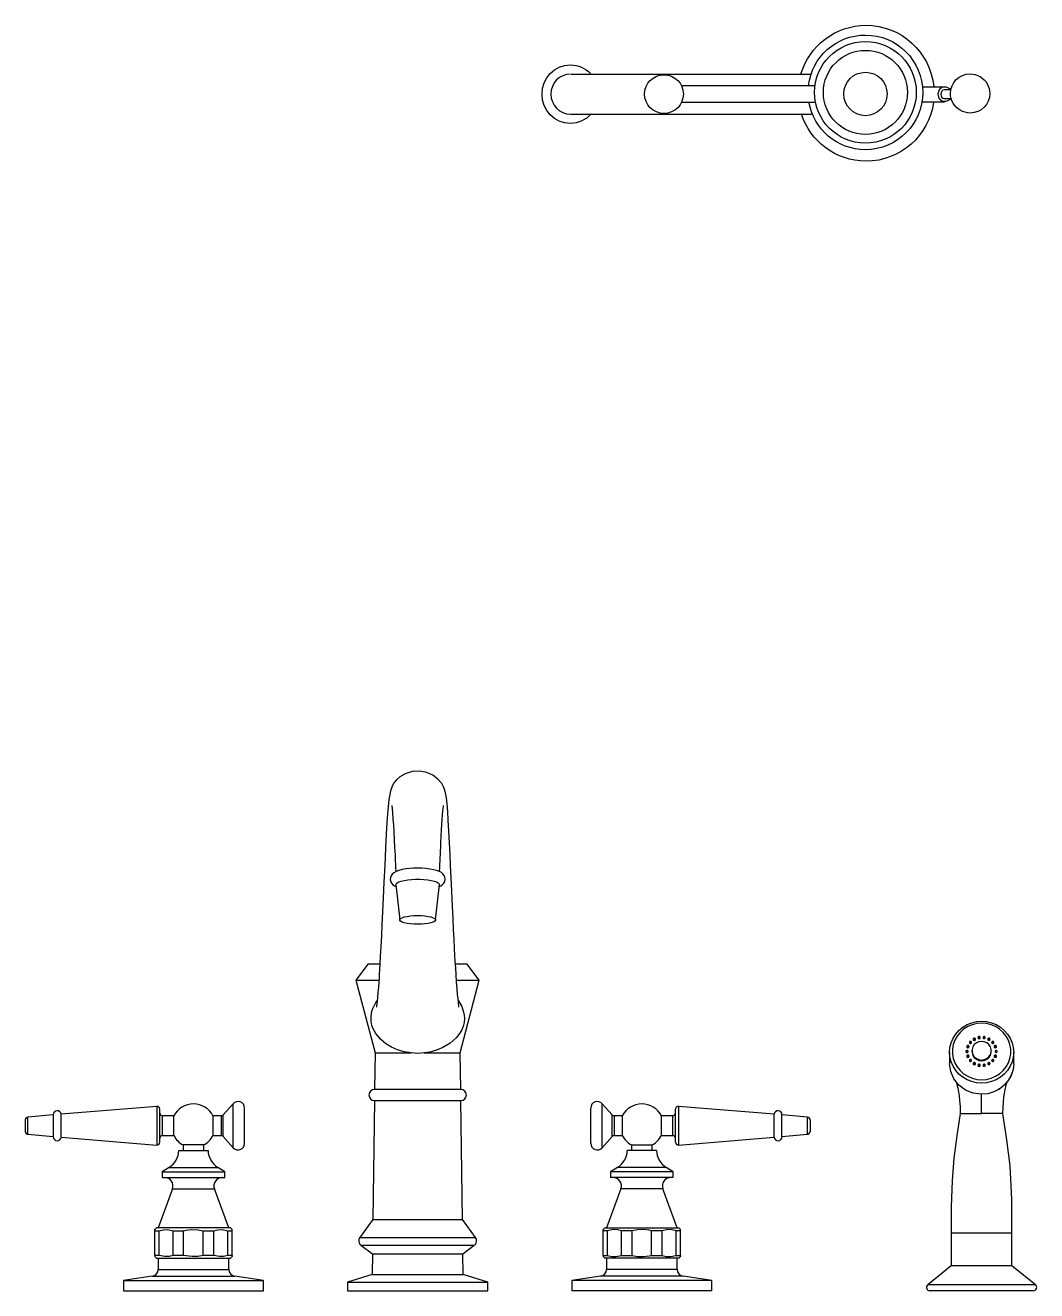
# Model space of a CAD drawing. Header units: millimetres. Extents: x 500 to 613, y 94 to 180.
# Drawn here: x 590 to 608.04, y 135.72 to 158.29 of the extents above; entities that cross this region are included whole.
import ezdxf

# ---------------------------------------------------------------- set-up
doc = ezdxf.new("R2010")
doc.units = ezdxf.units.MM
doc.layers.add('RUBINETTI', color=251, linetype='Continuous')

msp = doc.modelspace()

# ---------------------------------------------------------------- linework, layer by layer
at = {"layer": 'RUBINETTI', "ltscale": 4}
for p, q in [((599.736, 157.418), (604.016, 157.418)), ((601.71, 157.216), (604.074, 157.216)), ((606.012, 157.197), (606.395, 157.197)), ((601.71, 156.922), (604.092, 156.922)), ((606.003, 156.927), (606.399, 156.927))]:
    msp.add_line(p, q, dxfattribs=at)
at = {"layer": 'RUBINETTI'}
for p, q in [((596.774, 144.939), (596.684, 144.885)), ((596.899, 144.979), (596.774, 144.939)), ((597.036, 144.987), (596.899, 144.979)), ((597.164, 144.963), (597.036, 144.987)), ((597.272, 144.914), (597.164, 144.963)), ((596.539, 144.704), (596.525, 144.668)), ((596.558, 144.742), (596.539, 144.704)), ((596.583, 144.782), (596.558, 144.742)), ((596.623, 144.83), (596.583, 144.782)), ((596.684, 144.885), (596.623, 144.83)), ((597.362, 144.844), (597.272, 144.914)), ((597.428, 144.764), (597.362, 144.844)), ((597.465, 144.694), (597.428, 144.764)), ((596.487, 144.48), (596.473, 144.352)), ((596.5, 144.57), (596.487, 144.48)), ((596.514, 144.633), (596.5, 144.57)), ((596.525, 144.668), (596.514, 144.633)), ((597.484, 144.641), (597.465, 144.694)), ((597.495, 144.599), (597.484, 144.641)), ((597.511, 144.51), (597.495, 144.599)), ((597.523, 144.402), (597.511, 144.51)), ((596.473, 144.352), (596.462, 144.223)), ((596.54, 144.374), (596.539, 144.363)), ((596.539, 144.363), (596.544, 144.318)), ((596.544, 144.318), (596.551, 144.242)), ((597.445, 144.205), (597.45, 144.275)), ((597.45, 144.275), (597.456, 144.333)), ((597.456, 144.333), (597.458, 144.357)), ((597.458, 144.357), (597.46, 144.373)), ((597.46, 144.373), (597.459, 144.376)), ((597.535, 144.269), (597.523, 144.402)), ((597.545, 144.114), (597.535, 144.269)), ((596.451, 144.062), (596.439, 143.862)), ((596.462, 144.223), (596.451, 144.062)), ((596.551, 144.242), (596.559, 144.129)), ((596.559, 144.129), (596.566, 144.028)), ((596.566, 144.028), (596.573, 143.905)), ((597.427, 143.94), (597.433, 144.027)), ((597.433, 144.027), (597.439, 144.125)), ((597.439, 144.125), (597.445, 144.205)), ((597.557, 143.917), (597.545, 144.114)), ((596.439, 143.862), (596.427, 143.621)), ((596.573, 143.905), (596.581, 143.758)), ((597.415, 143.702), (597.421, 143.832)), ((597.421, 143.832), (597.427, 143.94)), ((597.568, 143.709), (597.557, 143.917)), ((596.427, 143.621), (596.411, 143.301)), ((596.427, 143.621), (596.427, 143.621)), ((596.581, 143.758), (596.588, 143.63)), ((596.588, 143.63), (596.595, 143.488)), ((597.404, 143.492), (597.415, 143.702)), ((597.578, 143.499), (597.568, 143.709)), ((596.595, 143.488), (596.599, 143.402)), ((596.599, 143.402), (596.603, 143.311)), ((597.397, 143.335), (597.399, 143.376)), ((597.399, 143.376), (597.401, 143.415)), ((597.401, 143.415), (597.403, 143.454)), ((597.403, 143.454), (597.404, 143.492)), ((597.588, 143.299), (597.578, 143.499)), ((596.411, 143.301), (596.397, 143.004)), ((596.525, 143.121), (596.512, 143.087)), ((596.545, 143.15), (596.525, 143.121)), ((596.572, 143.173), (596.545, 143.15)), ((596.614, 143.197), (596.572, 143.173)), ((596.603, 143.311), (596.604, 143.279)), ((596.604, 143.279), (596.605, 143.249)), ((596.605, 143.249), (596.607, 143.226)), ((596.607, 143.226), (596.609, 143.203)), ((596.609, 143.203), (596.609, 143.194)), ((596.666, 143.216), (596.614, 143.197)), ((596.724, 143.231), (596.666, 143.216)), ((596.788, 143.242), (596.724, 143.231)), ((596.856, 143.25), (596.788, 143.242)), ((596.928, 143.254), (596.856, 143.25)), ((597.001, 143.256), (596.928, 143.254)), ((597.075, 143.254), (597.001, 143.256)), ((597.147, 143.249), (597.075, 143.254)), ((597.217, 143.241), (597.147, 143.249)), ((597.282, 143.229), (597.217, 143.241)), ((597.338, 143.215), (597.282, 143.229)), ((597.389, 143.195), (597.338, 143.215)), ((597.423, 143.176), (597.389, 143.195)), ((597.39, 143.194), (597.391, 143.213)), ((597.391, 143.213), (597.393, 143.245)), ((597.393, 143.245), (597.395, 143.29)), ((597.395, 143.29), (597.397, 143.335)), ((597.449, 143.154), (597.423, 143.176)), ((597.47, 143.128), (597.449, 143.154)), ((597.484, 143.096), (597.47, 143.128)), ((597.597, 143.089), (597.588, 143.299)), ((596.397, 143.004), (596.384, 142.729)), ((596.512, 143.087), (596.51, 143.05)), ((596.51, 143.05), (596.519, 143.014)), ((596.519, 143.014), (596.536, 142.984)), ((596.536, 142.984), (596.558, 142.961)), ((596.558, 142.961), (596.587, 142.94)), ((596.587, 142.94), (596.613, 142.927)), ((596.609, 142.962), (596.613, 142.978)), ((596.609, 142.962), (596.679, 142.332)), ((596.613, 142.978), (596.631, 142.995)), ((596.631, 142.995), (596.662, 143.012)), ((596.662, 143.012), (596.705, 143.026)), ((596.705, 143.026), (596.758, 143.039)), ((596.758, 143.039), (596.821, 143.048)), ((596.821, 143.048), (596.889, 143.055)), ((596.889, 143.055), (596.962, 143.058)), ((596.962, 143.058), (597.036, 143.058)), ((597.036, 143.058), (597.109, 143.055)), ((597.109, 143.055), (597.178, 143.048)), ((597.178, 143.048), (597.24, 143.039)), ((597.24, 143.039), (597.294, 143.026)), ((597.294, 143.026), (597.337, 143.012)), ((597.319, 142.332), (597.389, 142.962)), ((597.337, 143.012), (597.368, 142.995)), ((597.368, 142.995), (597.385, 142.978)), ((597.385, 142.978), (597.389, 142.962)), ((597.385, 142.928), (597.413, 142.941)), ((597.413, 142.941), (597.443, 142.963)), ((597.443, 142.963), (597.466, 142.989)), ((597.466, 142.989), (597.483, 143.021)), ((597.483, 143.021), (597.489, 143.057)), ((597.489, 143.057), (597.484, 143.096)), ((597.609, 142.847), (597.597, 143.089)), ((596.384, 142.729), (596.372, 142.478)), ((597.622, 142.575), (597.609, 142.847)), ((596.372, 142.478), (596.362, 142.249)), ((597.631, 142.366), (597.622, 142.575)), ((596.362, 142.249), (596.352, 142.05)), ((596.681, 142.342), (596.695, 142.358)), ((596.681, 142.326), (596.681, 142.342)), ((596.695, 142.31), (596.681, 142.326)), ((596.695, 142.358), (596.722, 142.372)), ((596.722, 142.295), (596.695, 142.31)), ((596.722, 142.372), (596.761, 142.386)), ((596.761, 142.282), (596.722, 142.295)), ((596.761, 142.386), (596.811, 142.396)), ((596.811, 142.271), (596.761, 142.282)), ((596.811, 142.396), (596.869, 142.404)), ((596.869, 142.263), (596.811, 142.271)), ((596.869, 142.404), (596.933, 142.409)), ((596.933, 142.258), (596.869, 142.263)), ((596.933, 142.409), (596.999, 142.411)), ((596.999, 142.256), (596.933, 142.258)), ((596.999, 142.411), (597.066, 142.409)), ((597.066, 142.258), (596.999, 142.256)), ((597.066, 142.409), (597.129, 142.404)), ((597.129, 142.263), (597.066, 142.258)), ((597.129, 142.404), (597.187, 142.396)), ((597.187, 142.271), (597.129, 142.263)), ((597.187, 142.396), (597.237, 142.386)), ((597.237, 142.282), (597.187, 142.271)), ((597.237, 142.386), (597.276, 142.372)), ((597.276, 142.295), (597.237, 142.282)), ((597.276, 142.372), (597.304, 142.358)), ((597.304, 142.31), (597.276, 142.295)), ((597.304, 142.358), (597.318, 142.342)), ((597.318, 142.326), (597.304, 142.31)), ((597.318, 142.342), (597.318, 142.326)), ((597.641, 142.16), (597.631, 142.366)), ((596.352, 142.05), (596.342, 141.85)), ((597.65, 141.981), (597.641, 142.16)), ((596.342, 141.85), (596.333, 141.685)), ((597.658, 141.829), (597.65, 141.981)), ((597.665, 141.7), (597.658, 141.829)), ((596.119, 141.549), (595.899, 141.259)), ((596.119, 141.549), (596.324, 141.549)), ((596.325, 141.552), (596.319, 141.446)), ((596.333, 141.685), (596.325, 141.552)), ((597.671, 141.591), (597.665, 141.7)), ((597.678, 141.477), (597.671, 141.591)), ((597.674, 141.549), (597.879, 141.549)), ((598.099, 141.259), (597.879, 141.549)), ((596.314, 141.365), (596.31, 141.301)), ((596.319, 141.446), (596.314, 141.365)), ((597.685, 141.354), (597.678, 141.477)), ((597.694, 141.228), (597.685, 141.354)), ((595.899, 141.259), (596.239, 139.959)), ((595.899, 141.259), (596.306, 141.259)), ((596.298, 141.135), (596.29, 141.041)), ((596.304, 141.223), (596.298, 141.135)), ((596.31, 141.301), (596.304, 141.223)), ((597.693, 141.259), (598.099, 141.259)), ((597.703, 141.103), (597.694, 141.228)), ((597.711, 141.004), (597.703, 141.103)), ((597.759, 139.959), (598.099, 141.259)), ((596.193, 140.74), (596.251, 140.86)), ((596.251, 140.86), (596.276, 140.892)), ((596.275, 140.883), (596.27, 140.836)), ((596.282, 140.95), (596.275, 140.883)), ((596.29, 141.041), (596.282, 140.95)), ((597.719, 140.924), (597.711, 141.004)), ((597.725, 140.862), (597.719, 140.924)), ((597.722, 140.896), (597.728, 140.889)), ((597.733, 140.801), (597.725, 140.862)), ((597.728, 140.889), (597.786, 140.788)), ((596.167, 140.599), (596.175, 140.673)), ((596.175, 140.673), (596.193, 140.74)), ((596.263, 140.786), (596.262, 140.778)), ((596.262, 140.778), (596.263, 140.775)), ((596.266, 140.805), (596.263, 140.786)), ((596.27, 140.836), (596.266, 140.805)), ((597.736, 140.775), (597.733, 140.801)), ((597.736, 140.775), (597.736, 140.775)), ((597.786, 140.788), (597.82, 140.688)), ((597.82, 140.688), (597.829, 140.633)), ((597.829, 140.633), (597.832, 140.573)), ((596.17, 140.518), (596.167, 140.599)), ((596.184, 140.452), (596.17, 140.518)), ((596.207, 140.388), (596.184, 140.452)), ((597.809, 140.433), (597.779, 140.362)), ((597.826, 140.505), (597.809, 140.433)), ((597.832, 140.573), (597.826, 140.505)), ((606.656, 140.363), (606.724, 140.419)), ((606.724, 140.419), (606.801, 140.465)), ((606.812, 140.429), (606.74, 140.384)), ((606.801, 140.465), (606.884, 140.498)), ((606.891, 140.463), (606.812, 140.429)), ((606.884, 140.498), (606.971, 140.518)), ((606.975, 140.483), (606.891, 140.463)), ((606.971, 140.518), (607.061, 140.525)), ((607.061, 140.49), (606.975, 140.483)), ((607.061, 140.525), (607.15, 140.518)), ((607.147, 140.483), (607.061, 140.49)), ((607.23, 140.463), (607.147, 140.483)), ((607.15, 140.518), (607.238, 140.498)), ((607.309, 140.429), (607.23, 140.463)), ((607.238, 140.498), (607.321, 140.465)), ((607.382, 140.384), (607.309, 140.429)), ((607.321, 140.465), (607.397, 140.419)), ((607.397, 140.419), (607.465, 140.363)), ((596.253, 140.305), (596.207, 140.388)), ((596.335, 140.205), (596.253, 140.305)), ((596.434, 140.123), (596.335, 140.205)), ((597.686, 140.228), (597.578, 140.132)), ((597.736, 140.291), (597.686, 140.228)), ((597.779, 140.362), (597.736, 140.291)), ((606.516, 140.143), (606.551, 140.223)), ((606.551, 140.223), (606.598, 140.297)), ((606.582, 140.188), (606.554, 140.11)), ((606.623, 140.262), (606.582, 140.188)), ((606.598, 140.297), (606.656, 140.363)), ((606.676, 140.327), (606.623, 140.262)), ((606.74, 140.384), (606.676, 140.327)), ((606.912, 140.211), (606.911, 140.203)), ((606.911, 140.203), (606.912, 140.196)), ((606.917, 140.217), (606.912, 140.211)), ((606.917, 140.204), (606.912, 140.197)), ((606.912, 140.197), (606.912, 140.197)), ((606.912, 140.196), (606.917, 140.19)), ((606.923, 140.221), (606.917, 140.217)), ((606.923, 140.208), (606.917, 140.204)), ((606.917, 140.19), (606.923, 140.185)), ((606.931, 140.222), (606.923, 140.221)), ((606.931, 140.209), (606.923, 140.208)), ((606.923, 140.185), (606.931, 140.184)), ((606.938, 140.221), (606.931, 140.222)), ((606.938, 140.208), (606.931, 140.209)), ((606.931, 140.184), (606.938, 140.185)), ((606.945, 140.217), (606.938, 140.221)), ((606.945, 140.204), (606.938, 140.208)), ((606.938, 140.185), (606.945, 140.19)), ((606.949, 140.211), (606.945, 140.217)), ((606.949, 140.197), (606.945, 140.204)), ((606.945, 140.19), (606.949, 140.196)), ((606.951, 140.203), (606.949, 140.211)), ((606.949, 140.196), (606.951, 140.203)), ((606.949, 140.197), (606.949, 140.197)), ((606.997, 140.24), (606.996, 140.233)), ((606.996, 140.233), (606.997, 140.226)), ((607.001, 140.247), (606.997, 140.24)), ((607.001, 140.233), (606.997, 140.227)), ((606.997, 140.227), (606.997, 140.226)), ((606.997, 140.226), (607.001, 140.219)), ((607.008, 140.251), (607.001, 140.247)), ((607.008, 140.238), (607.001, 140.233)), ((607.001, 140.219), (607.008, 140.215)), ((607.016, 140.252), (607.008, 140.251)), ((607.016, 140.239), (607.008, 140.238)), ((607.008, 140.215), (607.016, 140.214)), ((607.023, 140.251), (607.016, 140.252)), ((607.023, 140.238), (607.016, 140.239)), ((607.016, 140.214), (607.023, 140.215)), ((607.03, 140.247), (607.023, 140.251)), ((607.03, 140.233), (607.023, 140.238)), ((607.023, 140.215), (607.03, 140.219)), ((607.034, 140.24), (607.03, 140.247)), ((607.034, 140.227), (607.03, 140.233)), ((607.03, 140.219), (607.034, 140.226)), ((607.036, 140.233), (607.034, 140.24)), ((607.034, 140.226), (607.036, 140.233)), ((607.034, 140.226), (607.034, 140.227)), ((607.087, 140.24), (607.086, 140.233)), ((607.086, 140.233), (607.087, 140.226)), ((607.092, 140.247), (607.087, 140.24)), ((607.092, 140.233), (607.087, 140.227)), ((607.087, 140.227), (607.087, 140.226)), ((607.087, 140.226), (607.092, 140.219)), ((607.098, 140.251), (607.092, 140.247)), ((607.098, 140.238), (607.092, 140.233)), ((607.092, 140.219), (607.098, 140.215)), ((607.106, 140.252), (607.098, 140.251)), ((607.106, 140.239), (607.098, 140.238)), ((607.098, 140.215), (607.106, 140.214)), ((607.114, 140.251), (607.106, 140.252)), ((607.114, 140.238), (607.106, 140.239)), ((607.106, 140.214), (607.114, 140.215)), ((607.12, 140.247), (607.114, 140.251)), ((607.12, 140.233), (607.114, 140.238)), ((607.114, 140.215), (607.12, 140.219)), ((607.124, 140.24), (607.12, 140.247)), ((607.124, 140.227), (607.12, 140.233)), ((607.12, 140.219), (607.124, 140.226)), ((607.126, 140.233), (607.124, 140.24)), ((607.124, 140.226), (607.126, 140.233)), ((607.125, 140.226), (607.124, 140.227)), ((607.172, 140.211), (607.171, 140.203)), ((607.171, 140.203), (607.172, 140.196)), ((607.177, 140.217), (607.172, 140.211)), ((607.177, 140.204), (607.172, 140.197)), ((607.172, 140.197), (607.172, 140.197)), ((607.172, 140.196), (607.177, 140.19)), ((607.183, 140.221), (607.177, 140.217)), ((607.183, 140.208), (607.177, 140.204)), ((607.177, 140.19), (607.183, 140.185)), ((607.191, 140.222), (607.183, 140.221)), ((607.191, 140.209), (607.183, 140.208)), ((607.183, 140.185), (607.191, 140.184)), ((607.198, 140.221), (607.191, 140.222)), ((607.198, 140.208), (607.191, 140.209)), ((607.191, 140.184), (607.198, 140.185)), ((607.205, 140.217), (607.198, 140.221)), ((607.205, 140.204), (607.198, 140.208)), ((607.198, 140.185), (607.205, 140.19)), ((607.209, 140.211), (607.205, 140.217)), ((607.209, 140.197), (607.205, 140.204)), ((607.205, 140.19), (607.209, 140.196)), ((607.211, 140.203), (607.209, 140.211)), ((607.209, 140.196), (607.211, 140.203)), ((607.21, 140.197), (607.209, 140.197)), ((607.445, 140.327), (607.382, 140.384)), ((607.498, 140.262), (607.445, 140.327)), ((607.465, 140.363), (607.524, 140.297)), ((607.539, 140.188), (607.498, 140.262)), ((607.524, 140.297), (607.571, 140.223)), ((607.567, 140.11), (607.539, 140.188)), ((607.571, 140.223), (607.605, 140.143)), ((596.239, 139.959), (596.231, 139.309)), ((596.239, 139.959), (596.882, 139.959)), ((596.53, 140.064), (596.434, 140.123)), ((596.638, 140.016), (596.53, 140.064)), ((596.756, 139.98), (596.638, 140.016)), ((596.882, 139.959), (596.756, 139.98)), ((597.001, 139.952), (596.882, 139.959)), ((597.117, 139.959), (597.001, 139.952)), ((597.215, 139.974), (597.117, 139.959)), ((597.117, 139.959), (597.759, 139.959)), ((597.337, 140.008), (597.215, 139.974)), ((597.45, 140.054), (597.337, 140.008)), ((597.578, 140.132), (597.45, 140.054)), ((597.768, 139.309), (597.759, 139.959)), ((606.488, 139.973), (606.495, 140.059)), ((606.488, 139.973), (606.488, 139.774)), ((606.495, 139.886), (606.488, 139.973)), ((606.495, 140.059), (606.516, 140.143)), ((606.554, 140.11), (606.54, 140.028)), ((606.54, 140.028), (606.54, 139.944)), ((606.782, 139.993), (606.781, 139.986)), ((606.781, 139.986), (606.782, 139.979)), ((606.787, 140), (606.782, 139.993)), ((606.787, 139.986), (606.782, 139.98)), ((606.782, 139.98), (606.782, 139.979)), ((606.782, 139.979), (606.787, 139.972)), ((606.793, 140.004), (606.787, 140)), ((606.793, 139.991), (606.787, 139.986)), ((606.787, 139.972), (606.793, 139.968)), ((606.801, 140.005), (606.793, 140.004)), ((606.801, 139.992), (606.793, 139.991)), ((606.793, 139.968), (606.801, 139.967)), ((606.798, 140.079), (606.796, 140.072)), ((606.796, 140.072), (606.798, 140.064)), ((606.802, 140.085), (606.798, 140.079)), ((606.802, 140.072), (606.798, 140.066)), ((606.798, 140.066), (606.798, 140.065)), ((606.798, 140.064), (606.802, 140.058)), ((606.808, 140.004), (606.801, 140.005)), ((606.808, 139.991), (606.801, 139.992)), ((606.801, 139.967), (606.808, 139.968)), ((606.809, 140.09), (606.802, 140.085)), ((606.809, 140.076), (606.802, 140.072)), ((606.802, 140.058), (606.809, 140.054)), ((606.815, 140), (606.808, 140.004)), ((606.815, 139.986), (606.808, 139.991)), ((606.808, 139.968), (606.815, 139.972)), ((606.816, 140.091), (606.809, 140.09)), ((606.816, 140.078), (606.809, 140.076)), ((606.809, 140.054), (606.816, 140.052)), ((606.819, 139.993), (606.815, 140)), ((606.819, 139.98), (606.815, 139.986)), ((606.815, 139.972), (606.819, 139.979)), ((606.824, 140.09), (606.816, 140.091)), ((606.824, 140.076), (606.816, 140.078)), ((606.816, 140.052), (606.824, 140.054)), ((606.821, 139.986), (606.819, 139.993)), ((606.819, 139.979), (606.821, 139.986)), ((606.819, 139.979), (606.819, 139.98)), ((606.831, 140.085), (606.824, 140.09)), ((606.831, 140.072), (606.824, 140.076)), ((606.824, 140.054), (606.831, 140.058)), ((606.835, 140.079), (606.831, 140.085)), ((606.835, 140.066), (606.831, 140.072)), ((606.831, 140.058), (606.835, 140.064)), ((606.836, 140.072), (606.835, 140.079)), ((606.835, 140.064), (606.836, 140.072)), ((606.835, 140.065), (606.835, 140.066)), ((606.843, 140.155), (606.842, 140.147)), ((606.842, 140.147), (606.843, 140.14)), ((606.847, 140.161), (606.843, 140.155)), ((606.847, 140.148), (606.843, 140.141)), ((606.843, 140.141), (606.843, 140.141)), ((606.843, 140.14), (606.847, 140.134)), ((606.854, 140.165), (606.847, 140.161)), ((606.854, 140.152), (606.847, 140.148)), ((606.847, 140.134), (606.854, 140.129)), ((606.862, 140.166), (606.854, 140.165)), ((606.862, 140.153), (606.854, 140.152)), ((606.854, 140.129), (606.862, 140.128)), ((606.869, 140.165), (606.862, 140.166)), ((606.869, 140.152), (606.862, 140.153)), ((606.862, 140.128), (606.869, 140.129)), ((606.876, 140.161), (606.869, 140.165)), ((606.876, 140.148), (606.869, 140.152)), ((606.869, 140.129), (606.876, 140.134)), ((606.88, 140.155), (606.876, 140.161)), ((606.88, 140.141), (606.876, 140.148)), ((606.876, 140.134), (606.88, 140.14)), ((606.882, 140.147), (606.88, 140.155)), ((606.88, 140.14), (606.882, 140.147)), ((606.88, 140.141), (606.88, 140.141)), ((606.888, 139.999), (606.888, 139.986)), ((606.888, 139.986), (606.89, 139.962)), ((606.904, 140.068), (606.89, 140.023)), ((606.89, 140.023), (606.89, 139.976)), ((606.89, 139.976), (606.904, 139.93)), ((606.89, 139.962), (606.904, 139.917)), ((606.93, 140.108), (606.904, 140.068)), ((606.968, 140.139), (606.93, 140.108)), ((607.012, 140.159), (606.968, 140.139)), ((607.061, 140.165), (607.012, 140.159)), ((607.109, 140.159), (607.061, 140.165)), ((607.154, 140.139), (607.109, 140.159)), ((607.191, 140.108), (607.154, 140.139)), ((607.218, 140.068), (607.191, 140.108)), ((607.231, 140.023), (607.218, 140.068)), ((607.218, 139.93), (607.231, 139.976)), ((607.218, 139.917), (607.231, 139.962)), ((607.231, 139.976), (607.231, 140.023)), ((607.231, 139.962), (607.233, 139.986)), ((607.233, 139.986), (607.233, 139.999)), ((607.241, 140.155), (607.24, 140.147)), ((607.24, 140.147), (607.241, 140.14)), ((607.246, 140.161), (607.241, 140.155)), ((607.246, 140.148), (607.241, 140.141)), ((607.241, 140.141), (607.241, 140.141)), ((607.241, 140.14), (607.246, 140.134)), ((607.252, 140.165), (607.246, 140.161)), ((607.252, 140.152), (607.246, 140.148)), ((607.246, 140.134), (607.252, 140.129)), ((607.26, 140.166), (607.252, 140.165)), ((607.26, 140.153), (607.252, 140.152)), ((607.252, 140.129), (607.26, 140.128)), ((607.268, 140.165), (607.26, 140.166)), ((607.268, 140.152), (607.26, 140.153)), ((607.26, 140.128), (607.268, 140.129)), ((607.274, 140.161), (607.268, 140.165)), ((607.274, 140.148), (607.268, 140.152)), ((607.268, 140.129), (607.274, 140.134)), ((607.278, 140.155), (607.274, 140.161)), ((607.278, 140.141), (607.274, 140.148)), ((607.274, 140.134), (607.278, 140.14)), ((607.28, 140.147), (607.278, 140.155)), ((607.278, 140.14), (607.28, 140.147)), ((607.279, 140.141), (607.278, 140.141)), ((607.287, 140.079), (607.285, 140.072)), ((607.285, 140.072), (607.287, 140.064)), ((607.287, 140.066), (607.286, 140.065)), ((607.291, 140.085), (607.287, 140.079)), ((607.291, 140.072), (607.287, 140.066)), ((607.287, 140.064), (607.291, 140.058)), ((607.297, 140.09), (607.291, 140.085)), ((607.297, 140.076), (607.291, 140.072)), ((607.291, 140.058), (607.297, 140.054)), ((607.305, 140.091), (607.297, 140.09)), ((607.305, 140.078), (607.297, 140.076)), ((607.297, 140.054), (607.305, 140.052)), ((607.302, 139.993), (607.301, 139.986)), ((607.301, 139.986), (607.302, 139.979)), ((607.307, 140), (607.302, 139.993)), ((607.307, 139.986), (607.302, 139.98)), ((607.302, 139.98), (607.302, 139.979)), ((607.302, 139.979), (607.307, 139.972)), ((607.313, 140.09), (607.305, 140.091)), ((607.313, 140.076), (607.305, 140.078)), ((607.305, 140.052), (607.313, 140.054)), ((607.313, 140.004), (607.307, 140)), ((607.313, 139.991), (607.307, 139.986)), ((607.307, 139.972), (607.313, 139.968)), ((607.319, 140.085), (607.313, 140.09)), ((607.319, 140.072), (607.313, 140.076)), ((607.313, 140.054), (607.319, 140.058)), ((607.321, 140.005), (607.313, 140.004)), ((607.321, 139.992), (607.313, 139.991)), ((607.313, 139.968), (607.321, 139.967)), ((607.324, 140.079), (607.319, 140.085)), ((607.324, 140.066), (607.319, 140.072)), ((607.319, 140.058), (607.324, 140.064)), ((607.328, 140.004), (607.321, 140.005)), ((607.328, 139.991), (607.321, 139.992)), ((607.321, 139.967), (607.328, 139.968)), ((607.325, 140.072), (607.324, 140.079)), ((607.324, 140.064), (607.325, 140.072)), ((607.324, 140.065), (607.324, 140.066)), ((607.335, 140), (607.328, 140.004)), ((607.335, 139.986), (607.328, 139.991)), ((607.328, 139.968), (607.335, 139.972)), ((607.339, 139.993), (607.335, 140)), ((607.339, 139.98), (607.335, 139.986)), ((607.335, 139.972), (607.339, 139.979)), ((607.341, 139.986), (607.339, 139.993)), ((607.339, 139.979), (607.341, 139.986)), ((607.34, 139.979), (607.339, 139.98)), ((607.581, 140.028), (607.567, 140.11)), ((607.581, 139.944), (607.581, 140.028)), ((607.605, 140.143), (607.626, 140.059)), ((607.626, 140.059), (607.633, 139.973)), ((607.633, 139.973), (607.626, 139.886)), ((607.633, 139.774), (607.633, 139.973)), ((606.509, 139.628), (606.488, 139.774)), ((606.509, 139.628), (606.488, 139.774)), ((606.516, 139.802), (606.495, 139.886)), ((606.551, 139.722), (606.516, 139.802)), ((606.54, 139.944), (606.554, 139.862)), ((606.554, 139.862), (606.582, 139.784)), ((606.582, 139.784), (606.623, 139.71)), ((606.798, 139.908), (606.796, 139.9)), ((606.796, 139.9), (606.798, 139.893)), ((606.802, 139.914), (606.798, 139.908)), ((606.802, 139.901), (606.798, 139.894)), ((606.798, 139.894), (606.798, 139.894)), ((606.798, 139.893), (606.802, 139.887)), ((606.809, 139.918), (606.802, 139.914)), ((606.809, 139.905), (606.802, 139.901)), ((606.802, 139.887), (606.809, 139.882)), ((606.816, 139.92), (606.809, 139.918)), ((606.816, 139.906), (606.809, 139.905)), ((606.809, 139.882), (606.816, 139.881)), ((606.824, 139.918), (606.816, 139.92)), ((606.824, 139.905), (606.816, 139.906)), ((606.816, 139.881), (606.824, 139.882)), ((606.831, 139.914), (606.824, 139.918)), ((606.831, 139.901), (606.824, 139.905)), ((606.824, 139.882), (606.831, 139.887)), ((606.835, 139.908), (606.831, 139.914)), ((606.835, 139.894), (606.831, 139.901)), ((606.831, 139.887), (606.835, 139.893)), ((606.836, 139.9), (606.835, 139.908)), ((606.835, 139.893), (606.836, 139.9)), ((606.835, 139.894), (606.835, 139.894)), ((606.843, 139.832), (606.842, 139.825)), ((606.842, 139.825), (606.843, 139.817)), ((606.847, 139.838), (606.843, 139.832)), ((606.847, 139.825), (606.843, 139.819)), ((606.843, 139.819), (606.843, 139.818)), ((606.843, 139.817), (606.847, 139.811)), ((606.854, 139.843), (606.847, 139.838)), ((606.854, 139.829), (606.847, 139.825)), ((606.847, 139.811), (606.854, 139.807)), ((606.862, 139.844), (606.854, 139.843)), ((606.862, 139.831), (606.854, 139.829)), ((606.854, 139.807), (606.862, 139.806)), ((606.869, 139.843), (606.862, 139.844)), ((606.869, 139.829), (606.862, 139.831)), ((606.862, 139.806), (606.869, 139.807)), ((606.876, 139.838), (606.869, 139.843)), ((606.876, 139.825), (606.869, 139.829)), ((606.869, 139.807), (606.876, 139.811)), ((606.88, 139.832), (606.876, 139.838)), ((606.88, 139.819), (606.876, 139.825)), ((606.876, 139.811), (606.88, 139.817)), ((606.882, 139.825), (606.88, 139.832)), ((606.88, 139.817), (606.882, 139.825)), ((606.88, 139.818), (606.88, 139.819)), ((606.904, 139.93), (606.93, 139.89)), ((606.904, 139.917), (606.93, 139.877)), ((606.912, 139.776), (606.911, 139.769)), ((606.911, 139.769), (606.912, 139.761)), ((606.917, 139.782), (606.912, 139.776)), ((606.917, 139.769), (606.912, 139.763)), ((606.912, 139.763), (606.912, 139.762)), ((606.912, 139.761), (606.917, 139.755)), ((606.923, 139.787), (606.917, 139.782)), ((606.923, 139.773), (606.917, 139.769)), ((606.917, 139.755), (606.923, 139.751)), ((606.931, 139.788), (606.923, 139.787)), ((606.931, 139.775), (606.923, 139.773)), ((606.923, 139.751), (606.931, 139.75)), ((606.93, 139.89), (606.968, 139.859)), ((606.93, 139.877), (606.968, 139.846)), ((606.938, 139.787), (606.931, 139.788)), ((606.938, 139.773), (606.931, 139.775)), ((606.931, 139.75), (606.938, 139.751)), ((606.945, 139.782), (606.938, 139.787)), ((606.945, 139.769), (606.938, 139.773)), ((606.938, 139.751), (606.945, 139.755)), ((606.949, 139.776), (606.945, 139.782)), ((606.949, 139.763), (606.945, 139.769)), ((606.945, 139.755), (606.949, 139.761)), ((606.951, 139.769), (606.949, 139.776)), ((606.949, 139.761), (606.951, 139.769)), ((606.949, 139.762), (606.949, 139.763)), ((606.968, 139.859), (607.012, 139.84)), ((606.968, 139.846), (607.012, 139.827)), ((606.997, 139.746), (606.996, 139.739)), ((606.996, 139.739), (606.997, 139.732)), ((607.001, 139.753), (606.997, 139.746)), ((607.001, 139.739), (606.997, 139.733)), ((606.997, 139.733), (606.997, 139.732)), ((606.997, 139.732), (607.001, 139.725)), ((607.008, 139.757), (607.001, 139.753)), ((607.008, 139.744), (607.001, 139.739)), ((607.016, 139.758), (607.008, 139.757)), ((607.016, 139.745), (607.008, 139.744)), ((607.012, 139.84), (607.061, 139.833)), ((607.012, 139.827), (607.061, 139.82)), ((607.023, 139.757), (607.016, 139.758)), ((607.023, 139.744), (607.016, 139.745)), ((607.03, 139.753), (607.023, 139.757)), ((607.03, 139.739), (607.023, 139.744)), ((607.034, 139.746), (607.03, 139.753)), ((607.034, 139.733), (607.03, 139.739)), ((607.03, 139.725), (607.034, 139.732)), ((607.036, 139.739), (607.034, 139.746)), ((607.034, 139.732), (607.036, 139.739)), ((607.034, 139.732), (607.034, 139.733)), ((607.061, 139.833), (607.109, 139.84)), ((607.061, 139.82), (607.109, 139.827)), ((607.087, 139.746), (607.086, 139.739)), ((607.086, 139.739), (607.087, 139.732)), ((607.092, 139.753), (607.087, 139.746)), ((607.092, 139.739), (607.087, 139.733)), ((607.087, 139.733), (607.087, 139.732)), ((607.087, 139.732), (607.092, 139.725)), ((607.098, 139.757), (607.092, 139.753)), ((607.098, 139.744), (607.092, 139.739)), ((607.106, 139.758), (607.098, 139.757)), ((607.106, 139.745), (607.098, 139.744)), ((607.114, 139.757), (607.106, 139.758)), ((607.114, 139.744), (607.106, 139.745)), ((607.109, 139.84), (607.154, 139.859)), ((607.109, 139.827), (607.154, 139.846)), ((607.12, 139.753), (607.114, 139.757)), ((607.12, 139.739), (607.114, 139.744)), ((607.124, 139.746), (607.12, 139.753)), ((607.124, 139.733), (607.12, 139.739)), ((607.12, 139.725), (607.124, 139.732)), ((607.126, 139.739), (607.124, 139.746)), ((607.124, 139.732), (607.126, 139.739)), ((607.125, 139.732), (607.124, 139.733)), ((607.154, 139.859), (607.191, 139.89)), ((607.154, 139.846), (607.191, 139.877)), ((607.172, 139.776), (607.171, 139.769)), ((607.171, 139.769), (607.172, 139.761)), ((607.177, 139.782), (607.172, 139.776)), ((607.177, 139.769), (607.172, 139.763)), ((607.172, 139.763), (607.172, 139.762)), ((607.172, 139.761), (607.177, 139.755)), ((607.183, 139.787), (607.177, 139.782)), ((607.183, 139.773), (607.177, 139.769)), ((607.177, 139.755), (607.183, 139.751)), ((607.191, 139.788), (607.183, 139.787)), ((607.191, 139.775), (607.183, 139.773)), ((607.183, 139.751), (607.191, 139.75)), ((607.191, 139.89), (607.218, 139.93)), ((607.191, 139.877), (607.218, 139.917)), ((607.198, 139.787), (607.191, 139.788)), ((607.198, 139.773), (607.191, 139.775)), ((607.191, 139.75), (607.198, 139.751)), ((607.205, 139.782), (607.198, 139.787)), ((607.205, 139.769), (607.198, 139.773)), ((607.198, 139.751), (607.205, 139.755)), ((607.209, 139.776), (607.205, 139.782)), ((607.209, 139.763), (607.205, 139.769)), ((607.205, 139.755), (607.209, 139.761)), ((607.211, 139.769), (607.209, 139.776)), ((607.209, 139.761), (607.211, 139.769)), ((607.21, 139.762), (607.209, 139.763)), ((607.241, 139.832), (607.24, 139.825)), ((607.24, 139.825), (607.241, 139.817)), ((607.246, 139.838), (607.241, 139.832)), ((607.246, 139.825), (607.241, 139.819)), ((607.241, 139.819), (607.241, 139.818)), ((607.241, 139.817), (607.246, 139.811)), ((607.252, 139.843), (607.246, 139.838)), ((607.252, 139.829), (607.246, 139.825)), ((607.246, 139.811), (607.252, 139.807)), ((607.26, 139.844), (607.252, 139.843)), ((607.26, 139.831), (607.252, 139.829)), ((607.252, 139.807), (607.26, 139.806)), ((607.268, 139.843), (607.26, 139.844)), ((607.268, 139.829), (607.26, 139.831)), ((607.26, 139.806), (607.268, 139.807)), ((607.274, 139.838), (607.268, 139.843)), ((607.274, 139.825), (607.268, 139.829)), ((607.268, 139.807), (607.274, 139.811)), ((607.278, 139.832), (607.274, 139.838)), ((607.278, 139.819), (607.274, 139.825)), ((607.274, 139.811), (607.278, 139.817)), ((607.28, 139.825), (607.278, 139.832)), ((607.278, 139.817), (607.28, 139.825)), ((607.279, 139.818), (607.278, 139.819)), ((607.287, 139.908), (607.285, 139.9)), ((607.285, 139.9), (607.287, 139.893)), ((607.287, 139.894), (607.286, 139.894)), ((607.291, 139.914), (607.287, 139.908)), ((607.291, 139.901), (607.287, 139.894)), ((607.287, 139.893), (607.291, 139.887)), ((607.297, 139.918), (607.291, 139.914)), ((607.297, 139.905), (607.291, 139.901)), ((607.291, 139.887), (607.297, 139.882)), ((607.305, 139.92), (607.297, 139.918)), ((607.305, 139.906), (607.297, 139.905)), ((607.297, 139.882), (607.305, 139.881)), ((607.313, 139.918), (607.305, 139.92)), ((607.313, 139.905), (607.305, 139.906)), ((607.305, 139.881), (607.313, 139.882)), ((607.319, 139.914), (607.313, 139.918)), ((607.319, 139.901), (607.313, 139.905)), ((607.313, 139.882), (607.319, 139.887)), ((607.324, 139.908), (607.319, 139.914)), ((607.324, 139.894), (607.319, 139.901)), ((607.319, 139.887), (607.324, 139.893)), ((607.325, 139.9), (607.324, 139.908)), ((607.324, 139.893), (607.325, 139.9)), ((607.324, 139.894), (607.324, 139.894)), ((607.498, 139.71), (607.539, 139.784)), ((607.539, 139.784), (607.567, 139.862)), ((607.567, 139.862), (607.581, 139.944)), ((607.605, 139.802), (607.571, 139.722)), ((607.626, 139.886), (607.605, 139.802)), ((607.633, 139.774), (607.622, 139.667)), ((607.633, 139.774), (607.622, 139.663)), ((606.566, 139.496), (606.509, 139.628)), ((606.566, 139.496), (606.509, 139.628)), ((606.598, 139.648), (606.551, 139.722)), ((606.656, 139.582), (606.598, 139.648)), ((606.623, 139.71), (606.676, 139.645)), ((606.724, 139.526), (606.656, 139.582)), ((606.676, 139.645), (606.74, 139.588)), ((606.801, 139.481), (606.724, 139.526)), ((606.74, 139.588), (606.812, 139.543)), ((606.812, 139.543), (606.891, 139.509)), ((606.891, 139.509), (606.975, 139.489)), ((607.001, 139.725), (607.008, 139.721)), ((607.008, 139.721), (607.016, 139.72)), ((607.016, 139.72), (607.023, 139.721)), ((607.023, 139.721), (607.03, 139.725)), ((607.092, 139.725), (607.098, 139.721)), ((607.098, 139.721), (607.106, 139.72)), ((607.106, 139.72), (607.114, 139.721)), ((607.114, 139.721), (607.12, 139.725)), ((607.147, 139.489), (607.23, 139.509)), ((607.23, 139.509), (607.309, 139.543)), ((607.309, 139.543), (607.382, 139.588)), ((607.397, 139.526), (607.321, 139.481)), ((607.382, 139.588), (607.445, 139.645)), ((607.465, 139.582), (607.397, 139.526)), ((607.445, 139.645), (607.498, 139.71)), ((607.524, 139.648), (607.465, 139.582)), ((607.571, 139.722), (607.524, 139.648)), ((607.588, 139.56), (607.535, 139.466)), ((607.59, 139.563), (607.537, 139.468)), ((607.622, 139.663), (607.588, 139.56)), ((607.622, 139.667), (607.59, 139.563)), ((597.769, 139.309), (596.23, 139.309)), ((606.656, 139.384), (606.566, 139.496)), ((606.656, 139.384), (606.566, 139.496)), ((606.608, 139.444), (606.607, 139.444)), ((606.607, 139.444), (606.611, 139.428)), ((606.608, 139.444), (606.607, 139.444)), ((606.607, 139.444), (606.611, 139.428)), ((606.611, 139.428), (606.619, 139.399)), ((606.611, 139.428), (606.619, 139.399)), ((606.619, 139.399), (606.625, 139.376)), ((606.619, 139.399), (606.625, 139.376)), ((606.625, 139.376), (606.634, 139.333)), ((606.625, 139.376), (606.634, 139.333)), ((606.634, 139.333), (606.648, 139.266)), ((606.634, 139.333), (606.648, 139.266)), ((606.772, 139.298), (606.656, 139.384)), ((606.772, 139.298), (606.656, 139.384)), ((606.909, 139.242), (606.772, 139.298)), ((606.909, 139.242), (606.772, 139.298)), ((606.884, 139.448), (606.801, 139.481)), ((606.971, 139.428), (606.884, 139.448)), ((607.061, 139.421), (606.971, 139.428)), ((606.975, 139.489), (607.061, 139.482)), ((607.061, 139.482), (607.147, 139.489)), ((607.15, 139.428), (607.061, 139.421)), ((607.238, 139.448), (607.15, 139.428)), ((607.321, 139.481), (607.238, 139.448)), ((607.379, 139.315), (607.28, 139.264)), ((607.381, 139.317), (607.351, 139.301)), ((607.465, 139.384), (607.379, 139.315)), ((607.432, 139.357), (607.381, 139.317)), ((607.537, 139.468), (607.465, 139.384)), ((607.469, 139.239), (607.482, 139.309)), ((607.469, 139.239), (607.482, 139.309)), ((607.482, 139.309), (607.492, 139.357)), ((607.482, 139.309), (607.492, 139.357)), ((607.535, 139.466), (607.492, 139.415)), ((607.492, 139.357), (607.501, 139.393)), ((607.492, 139.357), (607.501, 139.393)), ((607.513, 139.445), (607.497, 139.421)), ((607.501, 139.393), (607.511, 139.429)), ((607.501, 139.393), (607.511, 139.429)), ((607.511, 139.429), (607.514, 139.441)), ((607.511, 139.429), (607.514, 139.441)), ((607.518, 139.453), (607.513, 139.445)), ((607.514, 139.441), (607.517, 139.45)), ((607.514, 139.441), (607.517, 139.45)), ((607.517, 139.45), (607.518, 139.453)), ((607.517, 139.45), (607.518, 139.453)), ((593.706, 139.054), (593.529, 138.854)), ((593.706, 138.662), (593.706, 139.054)), ((596.229, 139.109), (596.202, 136.989)), ((596.229, 139.109), (597.77, 139.109)), ((597.797, 136.989), (597.77, 139.109)), ((600.469, 138.854), (600.292, 139.054)), ((600.292, 138.662), (600.292, 139.054)), ((606.648, 139.266), (606.659, 139.197)), ((606.648, 139.266), (606.659, 139.197)), ((606.659, 139.197), (606.669, 139.109)), ((606.659, 139.197), (606.669, 139.109)), ((606.669, 139.109), (606.677, 139.002)), ((606.669, 139.109), (606.677, 139.002)), ((607.061, 139.222), (606.909, 139.242)), ((607.061, 139.222), (606.909, 139.242)), ((607.172, 139.233), (607.061, 139.222)), ((607.061, 138.877), (607.061, 139.222)), ((607.061, 138.877), (607.061, 139.222)), ((607.28, 139.264), (607.172, 139.233)), ((607.444, 138.989), (607.451, 139.086)), ((607.444, 138.989), (607.451, 139.086)), ((607.451, 139.086), (607.459, 139.17)), ((607.451, 139.086), (607.459, 139.17)), ((607.459, 139.17), (607.469, 139.239)), ((607.459, 139.17), (607.469, 139.239)), ((590.499, 138.854), (590.045, 138.816)), ((590.499, 138.859), (590.499, 138.464)), ((592.345, 139.007), (590.639, 138.865)), ((590.639, 138.662), (590.639, 138.865)), ((592.345, 139.007), (592.345, 138.316)), ((592.399, 138.662), (592.399, 138.958)), ((592.651, 138.837), (592.449, 138.837)), ((592.449, 138.662), (592.449, 138.837)), ((592.651, 138.662), (592.651, 138.837)), ((593.492, 138.837), (593.348, 138.837)), ((593.348, 138.662), (593.348, 138.837)), ((593.492, 138.837), (593.492, 138.662)), ((593.529, 138.662), (593.529, 138.854)), ((593.91, 138.662), (593.91, 138.977)), ((600.088, 138.662), (600.088, 138.977)), ((600.469, 138.662), (600.469, 138.854)), ((600.651, 138.837), (600.507, 138.837)), ((600.507, 138.837), (600.507, 138.662)), ((600.651, 138.662), (600.651, 138.837)), ((601.549, 138.837), (601.348, 138.837)), ((601.348, 138.662), (601.348, 138.837)), ((601.549, 138.662), (601.549, 138.837)), ((601.599, 138.662), (601.599, 138.958)), ((603.36, 138.865), (601.653, 139.007)), ((601.653, 139.007), (601.653, 138.316)), ((603.36, 138.662), (603.36, 138.865)), ((603.499, 138.464), (603.499, 138.859)), ((603.953, 138.816), (603.499, 138.854)), ((606.68, 138.877), (606.619, 138.481)), ((606.68, 138.877), (606.619, 138.481)), ((606.677, 139.002), (606.68, 138.877)), ((606.677, 139.002), (606.68, 138.877)), ((606.68, 138.877), (607.061, 138.877)), ((606.68, 138.877), (607.061, 138.877)), ((607.442, 138.877), (607.061, 138.877)), ((607.442, 138.877), (607.061, 138.877)), ((607.442, 138.877), (607.444, 138.989)), ((607.442, 138.877), (607.444, 138.989)), ((607.512, 138.411), (607.442, 138.877)), ((607.512, 138.411), (607.442, 138.877)), ((589.999, 138.766), (589.999, 138.558)), ((590.045, 138.508), (590.045, 138.816)), ((590.639, 138.459), (590.639, 138.662)), ((592.399, 138.366), (592.399, 138.662)), ((592.449, 138.487), (592.449, 138.662)), ((592.651, 138.487), (592.651, 138.662)), ((593.348, 138.487), (593.348, 138.662)), ((593.492, 138.662), (593.492, 138.487)), ((593.529, 138.47), (593.529, 138.662)), ((593.706, 138.27), (593.706, 138.662)), ((593.91, 138.347), (593.91, 138.662)), ((600.088, 138.347), (600.088, 138.662)), ((600.292, 138.27), (600.292, 138.662)), ((600.469, 138.47), (600.469, 138.662)), ((600.507, 138.662), (600.507, 138.487)), ((600.651, 138.487), (600.651, 138.662)), ((601.348, 138.487), (601.348, 138.662)), ((601.549, 138.487), (601.549, 138.662)), ((601.599, 138.366), (601.599, 138.662)), ((603.36, 138.459), (603.36, 138.662)), ((603.953, 138.508), (603.953, 138.816)), ((603.999, 138.766), (603.999, 138.558)), ((590.045, 138.508), (590.499, 138.47)), ((590.639, 138.459), (592.345, 138.316)), ((592.449, 138.487), (592.651, 138.487)), ((593.348, 138.487), (593.492, 138.487)), ((593.529, 138.47), (593.706, 138.27)), ((600.292, 138.27), (600.469, 138.47)), ((600.507, 138.487), (600.651, 138.487)), ((601.348, 138.487), (601.549, 138.487)), ((601.653, 138.316), (603.36, 138.459)), ((603.499, 138.47), (603.953, 138.508)), ((606.619, 138.481), (606.568, 138.085)), ((606.619, 138.481), (606.568, 138.085)), ((607.568, 137.943), (607.512, 138.411)), ((607.568, 137.943), (607.512, 138.411)), ((592.739, 138.219), (592.999, 138.219)), ((592.814, 138.319), (592.814, 138.219)), ((593.184, 138.319), (592.814, 138.319)), ((592.999, 138.219), (593.259, 138.219)), ((593.184, 138.219), (593.184, 138.319)), ((600.999, 138.219), (600.739, 138.219)), ((600.814, 138.319), (600.814, 138.219)), ((600.814, 138.319), (601.184, 138.319)), ((601.259, 138.219), (600.999, 138.219)), ((601.184, 138.219), (601.184, 138.319)), ((606.568, 138.085), (606.534, 137.687)), ((606.568, 138.085), (606.534, 137.687)), ((607.6, 137.345), (607.568, 137.943)), ((607.6, 137.345), (607.568, 137.943)), ((592.567, 137.919), (592.439, 137.839)), ((592.439, 137.839), (592.439, 137.739)), ((592.439, 137.839), (592.999, 137.839)), ((592.439, 137.739), (592.999, 137.739)), ((592.567, 137.919), (592.999, 137.919)), ((592.999, 137.919), (593.432, 137.919)), ((592.999, 137.839), (593.559, 137.839)), ((592.999, 137.739), (593.559, 137.739)), ((593.559, 137.839), (593.432, 137.919)), ((593.559, 137.739), (593.559, 137.839)), ((600.567, 137.919), (600.439, 137.839)), ((600.439, 137.839), (600.439, 137.739)), ((600.999, 137.839), (600.439, 137.839)), ((600.999, 137.739), (600.439, 137.739)), ((600.999, 137.919), (600.567, 137.919)), ((601.432, 137.919), (600.999, 137.919)), ((601.559, 137.839), (600.999, 137.839)), ((601.559, 137.739), (600.999, 137.739)), ((601.559, 137.839), (601.432, 137.919)), ((601.559, 137.739), (601.559, 137.839)), ((592.625, 137.537), (592.369, 136.839)), ((592.625, 137.537), (592.999, 137.537)), ((592.999, 137.537), (593.373, 137.537)), ((593.629, 136.839), (593.373, 137.537)), ((600.625, 137.537), (600.369, 136.839)), ((600.999, 137.537), (600.625, 137.537)), ((601.373, 137.537), (600.999, 137.537)), ((601.629, 136.839), (601.373, 137.537)), ((606.534, 137.687), (606.519, 137.216)), ((606.534, 137.687), (606.519, 137.216)), ((607.602, 136.744), (607.6, 137.345)), ((607.602, 136.744), (607.6, 137.345)), ((606.519, 137.216), (606.52, 136.744)), ((606.519, 137.216), (606.52, 136.744)), ((592.339, 136.839), (592.311, 136.81)), ((592.311, 136.789), (592.311, 136.81)), ((593.659, 136.839), (592.339, 136.839)), ((592.389, 136.789), (592.462, 136.807)), ((592.462, 136.807), (592.537, 136.81)), ((592.537, 136.81), (592.636, 136.789)), ((592.824, 136.789), (592.871, 136.799)), ((592.871, 136.799), (592.973, 136.81)), ((592.973, 136.81), (593.078, 136.806)), ((593.078, 136.806), (593.174, 136.789)), ((593.362, 136.789), (593.435, 136.807)), ((593.435, 136.807), (593.51, 136.81)), ((593.51, 136.81), (593.61, 136.789)), ((593.687, 136.81), (593.659, 136.839)), ((593.687, 136.789), (593.687, 136.81)), ((596.202, 136.989), (595.966, 136.668)), ((596.202, 136.989), (597.797, 136.989)), ((598.032, 136.668), (597.797, 136.989)), ((600.339, 136.839), (600.311, 136.81)), ((600.311, 136.789), (600.311, 136.81)), ((600.339, 136.839), (601.659, 136.839)), ((600.489, 136.81), (600.389, 136.789)), ((600.564, 136.807), (600.489, 136.81)), ((600.636, 136.789), (600.564, 136.807)), ((600.921, 136.806), (600.824, 136.789)), ((601.026, 136.81), (600.921, 136.806)), ((601.128, 136.799), (601.026, 136.81)), ((601.174, 136.789), (601.128, 136.799)), ((601.462, 136.81), (601.362, 136.789)), ((601.537, 136.807), (601.462, 136.81)), ((601.61, 136.789), (601.537, 136.807)), ((601.687, 136.81), (601.659, 136.839)), ((601.687, 136.789), (601.687, 136.81)), ((592.311, 136.789), (592.389, 136.789)), ((592.311, 136.349), (592.311, 136.789)), ((592.389, 136.349), (592.389, 136.789)), ((592.636, 136.789), (592.824, 136.789)), ((592.636, 136.349), (592.636, 136.789)), ((592.824, 136.349), (592.824, 136.789)), ((593.174, 136.789), (593.362, 136.789)), ((593.174, 136.349), (593.174, 136.789)), ((593.362, 136.349), (593.362, 136.789)), ((593.61, 136.789), (593.687, 136.789)), ((593.61, 136.349), (593.61, 136.789)), ((593.687, 136.349), (593.687, 136.789)), ((595.966, 136.668), (598.032, 136.668)), ((600.389, 136.789), (600.311, 136.789)), ((600.311, 136.349), (600.311, 136.789)), ((600.389, 136.349), (600.389, 136.789)), ((600.824, 136.789), (600.636, 136.789)), ((600.636, 136.349), (600.636, 136.789)), ((600.824, 136.349), (600.824, 136.789)), ((601.362, 136.789), (601.174, 136.789)), ((601.174, 136.349), (601.174, 136.789)), ((601.362, 136.349), (601.362, 136.789)), ((601.687, 136.789), (601.61, 136.789)), ((601.61, 136.349), (601.61, 136.789)), ((601.687, 136.349), (601.687, 136.789)), ((606.52, 136.744), (606.52, 136.163)), ((607.602, 136.744), (606.52, 136.744)), ((607.602, 136.744), (606.52, 136.744)), ((607.602, 136.163), (607.602, 136.744)), ((592.311, 136.349), (592.311, 136.327)), ((592.389, 136.349), (592.311, 136.349)), ((592.489, 136.327), (592.389, 136.349)), ((592.636, 136.349), (592.564, 136.33)), ((592.824, 136.349), (592.636, 136.349)), ((592.871, 136.339), (592.824, 136.349)), ((593.174, 136.349), (593.078, 136.331)), ((593.362, 136.349), (593.174, 136.349)), ((593.462, 136.327), (593.362, 136.349)), ((593.61, 136.349), (593.537, 136.33)), ((593.687, 136.349), (593.61, 136.349)), ((593.687, 136.349), (593.687, 136.327)), ((595.988, 136.528), (596.194, 136.379)), ((595.988, 136.528), (598.01, 136.528)), ((596.194, 136.379), (596.189, 136.009)), ((596.194, 136.379), (597.805, 136.379)), ((597.805, 136.379), (598.01, 136.528)), ((597.809, 136.009), (597.805, 136.379)), ((600.311, 136.349), (600.311, 136.327)), ((600.311, 136.349), (600.389, 136.349)), ((600.389, 136.349), (600.462, 136.33)), ((600.537, 136.327), (600.636, 136.349)), ((600.636, 136.349), (600.824, 136.349)), ((600.824, 136.349), (600.921, 136.331)), ((601.128, 136.339), (601.174, 136.349)), ((601.174, 136.349), (601.362, 136.349)), ((601.362, 136.349), (601.435, 136.33)), ((601.51, 136.327), (601.61, 136.349)), ((601.61, 136.349), (601.687, 136.349)), ((601.687, 136.349), (601.687, 136.327)), ((592.311, 136.327), (592.339, 136.299)), ((592.339, 136.299), (592.999, 136.299)), ((592.369, 136.299), (592.369, 136.099)), ((592.564, 136.33), (592.489, 136.327)), ((592.975, 136.327), (592.871, 136.339)), ((593.078, 136.331), (592.975, 136.327)), ((592.999, 136.299), (593.659, 136.299)), ((593.537, 136.33), (593.462, 136.327)), ((593.629, 136.099), (593.629, 136.299)), ((593.659, 136.299), (593.687, 136.327)), ((600.311, 136.327), (600.339, 136.299)), ((600.999, 136.299), (600.339, 136.299)), ((600.369, 136.299), (600.369, 136.099)), ((600.462, 136.33), (600.537, 136.327)), ((600.921, 136.331), (601.023, 136.327)), ((601.659, 136.299), (600.999, 136.299)), ((601.023, 136.327), (601.128, 136.339)), ((601.435, 136.33), (601.51, 136.327)), ((601.629, 136.099), (601.629, 136.299)), ((601.659, 136.299), (601.687, 136.327)), ((606.52, 136.163), (606.1, 135.825)), ((607.602, 136.163), (606.52, 136.163)), ((608.021, 135.825), (607.602, 136.163)), ((592.263, 135.975), (591.749, 135.899)), ((591.749, 135.899), (591.749, 135.719)), ((591.749, 135.899), (592.999, 135.899)), ((592.263, 135.975), (592.999, 135.975)), ((592.369, 136.099), (592.999, 136.099)), ((592.999, 136.099), (593.629, 136.099)), ((592.999, 135.975), (593.736, 135.975)), ((592.999, 135.899), (594.249, 135.899)), ((594.249, 135.899), (593.736, 135.975)), ((594.249, 135.719), (594.249, 135.899)), ((596.189, 136.009), (595.749, 135.869)), ((596.189, 136.009), (597.809, 136.009)), ((598.249, 135.869), (597.809, 136.009)), ((600.263, 135.975), (599.749, 135.899)), ((599.749, 135.899), (599.749, 135.719)), ((600.999, 135.899), (599.749, 135.899)), ((600.999, 135.975), (600.263, 135.975)), ((600.999, 136.099), (600.369, 136.099)), ((601.629, 136.099), (600.999, 136.099)), ((601.736, 135.975), (600.999, 135.975)), ((602.249, 135.899), (600.999, 135.899)), ((602.249, 135.899), (601.736, 135.975)), ((602.249, 135.719), (602.249, 135.899)), ((591.749, 135.719), (592.999, 135.719)), ((592.999, 135.719), (594.249, 135.719)), ((595.749, 135.869), (595.749, 135.719)), ((595.749, 135.869), (598.249, 135.869)), ((595.749, 135.719), (598.249, 135.719)), ((598.249, 135.719), (598.249, 135.869)), ((600.999, 135.719), (599.749, 135.719)), ((602.249, 135.719), (600.999, 135.719)), ((608.021, 135.825), (606.1, 135.825)), ((607.983, 135.719), (606.138, 135.719))]:
    msp.add_line(p, q, dxfattribs=at)
at = {"layer": 'RUBINETTI', "ltscale": 4}
for centre, radius in [((604.988, 157.095), 0.907), ((604.988, 157.095), 0.75), ((601.394, 157.065), 0.346), ((604.987, 157.067), 0.387)]:
    msp.add_circle(centre, radius, dxfattribs=at)
at = {"layer": 'RUBINETTI'}
for centre, radius, start, end in [((596.23, 139.209), 0.1, 90, 269.2748), ((597.769, 139.209), 0.1, 270.7252, 90), ((593.794, 138.977), 0.117, 0, 138.5281), ((600.205, 138.977), 0.117, 41.4719, 180), ((590.569, 138.859), 0.07, 4.7636, 180), ((592.349, 138.958), 0.05, 0, 94.7636), ((592.449, 138.887), 0.05, 180, 270), ((592.999, 138.662), 0.39, 26.6615, 153.3385), ((593.492, 138.887), 0.05, 270, 318.5281), ((600.507, 138.887), 0.05, 221.4719, 270), ((600.999, 138.662), 0.39, 26.6615, 153.3385), ((601.549, 138.887), 0.05, 270, 0), ((601.649, 138.958), 0.05, 85.2364, 180), ((603.429, 138.859), 0.07, 0, 175.2364), ((590.049, 138.766), 0.05, 94.7636, 180), ((603.949, 138.766), 0.05, 0, 85.2364), ((590.049, 138.558), 0.05, 180, 265.2364), ((590.569, 138.464), 0.07, 180, 355.2364), ((592.449, 138.437), 0.05, 90, 180), ((592.999, 138.662), 0.39, 206.6615, 241.6824), ((592.999, 138.662), 0.39, 298.3176, 333.3385), ((593.492, 138.437), 0.05, 41.4719, 90), ((600.507, 138.437), 0.05, 90, 138.5281), ((600.999, 138.662), 0.39, 206.6615, 241.6824), ((600.999, 138.662), 0.39, 298.3176, 333.3385), ((601.549, 138.437), 0.05, 0, 90), ((603.429, 138.464), 0.07, 184.7636, 0), ((603.949, 138.558), 0.05, 274.7636, 0), ((592.349, 138.366), 0.05, 265.2364, 0), ((592.37, 138.232), 0.37, 302.1957, 357.9387), ((593.629, 138.232), 0.37, 182.0613, 237.8043), ((593.794, 138.347), 0.117, 221.4719, 0), ((600.205, 138.347), 0.117, 180, 318.5281), ((600.37, 138.232), 0.37, 302.1957, 357.9387), ((601.629, 138.232), 0.37, 182.0613, 237.8043), ((601.649, 138.366), 0.05, 180, 274.7636), ((592.485, 137.589), 0.15, 339.8637, 90), ((593.514, 137.589), 0.15, 90, 200.1363), ((600.485, 137.589), 0.15, 339.8637, 90), ((601.514, 137.589), 0.15, 90, 200.1363), ((596.047, 136.609), 0.1, 143.7261, 234.0897), ((597.952, 136.609), 0.1, 305.9103, 36.2739), ((592.244, 136.099), 0.125, 278.46, 0), ((593.754, 136.099), 0.125, 180, 261.54), ((600.244, 136.099), 0.125, 278.46, 0), ((601.754, 136.099), 0.125, 180, 261.54), ((606.138, 135.779), 0.06, 128.8447, 270), ((607.983, 135.779), 0.06, 270, 51.1553)]:
    msp.add_arc(centre, radius, start, end, dxfattribs=at)
at = {"layer": 'RUBINETTI', "ltscale": 4}
for points, knots in [([(603.838, 157.425), (603.987, 157.926), (604.451, 158.292), (605, 158.292), (605.629, 158.292), (606.146, 157.813), (606.206, 157.199)], [0, 0, 0, 0, 1, 1, 1, 2, 2, 2, 2]), ([(603.973, 157.217), (604.033, 157.725), (604.465, 158.118), (604.988, 158.118), (605.553, 158.118), (606.011, 157.66), (606.011, 157.095), (606.011, 156.53), (605.553, 156.073), (604.988, 156.073), (604.483, 156.073), (604.063, 156.439), (603.98, 156.92)], [0, 0, 0, 0, 1, 1, 1, 2, 2, 2, 3, 3, 3, 4, 4, 4, 4]), ([(600.091, 156.705), (599.999, 156.606), (599.868, 156.543), (599.724, 156.543), (599.444, 156.543), (599.218, 156.776), (599.218, 157.064), (599.218, 157.351), (599.444, 157.584), (599.724, 157.584), (599.864, 157.584), (599.99, 157.526), (600.082, 157.432)], [0, 0, 0, 0, 1, 1, 1, 2, 2, 2, 3, 3, 3, 4, 4, 4, 4]), ([(599.724, 157.421), (599.532, 157.421), (599.377, 157.261), (599.377, 157.064), (599.377, 156.867), (599.532, 156.707), (599.724, 156.707)], [0, 0, 0, 0, 1, 1, 1, 2, 2, 2, 2]), ([(606.679, 156.777), (606.571, 156.839), (606.505, 156.954), (606.505, 157.078), (606.505, 157.27), (606.661, 157.426), (606.853, 157.426), (606.916, 157.426), (606.978, 157.409), (607.032, 157.377)], [0, 0, 0, 0, 1, 1, 1, 2, 2, 2, 3, 3, 3, 3]), ([(607.032, 157.377), (607.14, 157.314), (607.206, 157.2), (607.206, 157.075), (607.206, 156.883), (607.05, 156.727), (606.858, 156.727), (606.795, 156.727), (606.733, 156.744), (606.679, 156.777)], [0, 0, 0, 0, 1, 1, 1, 2, 2, 2, 3, 3, 3, 3]), ([(606.506, 156.983), (606.487, 156.951), (606.425, 156.931), (606.391, 156.931), (606.334, 156.931), (606.287, 156.99), (606.287, 157.063), (606.287, 157.136), (606.334, 157.196), (606.391, 157.196), (606.426, 157.196), (606.487, 157.175), (606.506, 157.143)], [0, 0, 0, 0, 1, 1, 1, 2, 2, 2, 3, 3, 3, 4, 4, 4, 4]), ([(606.391, 157.143), (606.359, 157.143), (606.333, 157.107), (606.333, 157.063), (606.333, 157.019), (606.359, 156.984), (606.391, 156.984)], [1, 1, 1, 1, 2, 2, 2, 3, 3, 3, 3]), ([(606.202, 156.92), (606.123, 156.326), (605.615, 155.868), (605, 155.868), (604.46, 155.868), (604.002, 156.222), (603.845, 156.711)], [0, 0, 0, 0, 1, 1, 1, 2, 2, 2, 2])]:
    msp.add_open_spline(points, degree=3, knots=knots, dxfattribs=at)
for points in [[(606.506, 157.143), (606.506, 157.143), (606.391, 157.143), (606.391, 157.143)], [(606.391, 156.984), (606.391, 156.984), (606.512, 156.984), (606.512, 156.984)], [(599.724, 156.707), (599.724, 156.707), (604.028, 156.707), (604.028, 156.707)]]:
    msp.add_open_spline(points, degree=3, dxfattribs=at)

doc.saveas('drawing.dxf')
